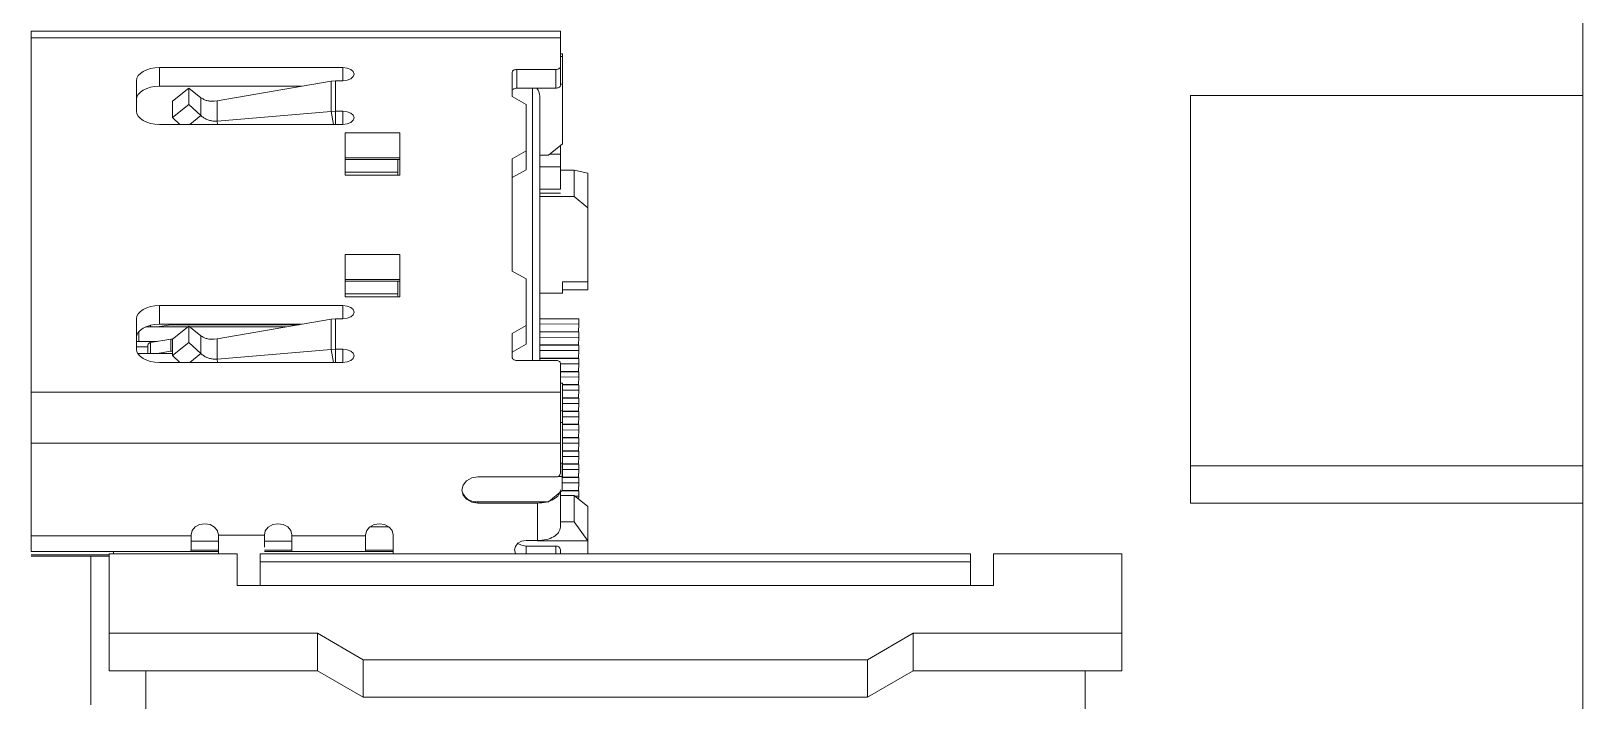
# Model space of a CAD drawing. Header units: millimetres. Extents: x -489 to 1607, y 116 to 1738.
# Drawn here: x 1393.1 to 1426.97, y 1501.63 to 1516.25 of the extents above; entities that cross this region are included whole.
import ezdxf

# ---------------------------------------------------------------- set-up
doc = ezdxf.new("R2010")
doc.units = ezdxf.units.MM

msp = doc.modelspace()

# ---------------------------------------------------------------- linework, layer by layer
at = {"color": 7, "linetype": 'Continuous', "lineweight": 15}
for p, q in [((1426.971, 1537.932), (1426.971, 876.534)), ((1404.655, 1516.252), (1393.105, 1516.252)), ((1393.105, 1516.105), (1393.105, 1516.252)), ((1404.655, 1516.105), (1393.105, 1516.105)), ((1393.105, 1508.369), (1393.105, 1516.105)), ((1404.655, 1516.105), (1404.655, 1515.47)), ((1404.705, 1515.752), (1404.655, 1515.752)), ((1404.705, 1515.091), (1404.705, 1515.697)), ((1395.905, 1515.456), (1399.905, 1515.456)), ((1395.905, 1515.047), (1395.905, 1515.456)), ((1403.605, 1515.355), (1403.605, 1514.824)), ((1404.555, 1515.412), (1403.705, 1515.412)), ((1403.705, 1515.412), (1403.705, 1515.004)), ((1404.555, 1515.412), (1404.555, 1515.004)), ((1404.655, 1515.47), (1404.655, 1515.062)), ((1395.405, 1514.503), (1395.405, 1515.167)), ((1395.905, 1515.047), (1399.008, 1515.047)), ((1396.187, 1514.721), (1396.546, 1515.004)), ((1396.546, 1515.004), (1396.546, 1514.648)), ((1396.812, 1514.797), (1396.546, 1515.004)), ((1399.651, 1515.159), (1397.162, 1514.728)), ((1399.745, 1515.167), (1399.651, 1515.159)), ((1399.651, 1514.499), (1399.651, 1515.159)), ((1399.745, 1515.167), (1399.745, 1514.503)), ((1399.905, 1515.167), (1399.745, 1515.167)), ((1403.705, 1515.004), (1404.555, 1515.004)), ((1404.045, 1515.004), (1404.045, 1509.062)), ((1404.655, 1515.091), (1404.705, 1515.091)), ((1404.705, 1515.091), (1404.705, 1513.792)), ((1396.187, 1514.364), (1396.187, 1514.721)), ((1396.187, 1514.364), (1396.546, 1514.648)), ((1396.546, 1514.648), (1396.812, 1514.408)), ((1396.812, 1514.408), (1396.812, 1514.797)), ((1397.099, 1514.719), (1397.162, 1514.728)), ((1397.162, 1514.728), (1397.162, 1514.285)), ((1403.605, 1514.824), (1403.905, 1514.65)), ((1403.905, 1514.65), (1403.905, 1513.634)), ((1404.205, 1509.062), (1404.205, 1514.829)), ((1418.405, 1514.847), (1418.405, 1506.765)), ((1426.971, 1514.847), (1418.405, 1514.847)), ((1396.352, 1514.215), (1396.187, 1514.364)), ((1396.812, 1514.408), (1396.567, 1514.215)), ((1397.162, 1514.285), (1397.099, 1514.286)), ((1397.162, 1514.285), (1399.651, 1514.499)), ((1397.176, 1514.215), (1397.162, 1514.285)), ((1399.651, 1514.499), (1399.745, 1514.503)), ((1399.706, 1514.215), (1399.651, 1514.499)), ((1399.745, 1514.503), (1399.905, 1514.503)), ((1399.745, 1514.215), (1399.745, 1514.503)), ((1399.905, 1514.215), (1395.905, 1514.215)), ((1399.955, 1514.027), (1401.155, 1514.027)), ((1399.955, 1513.103), (1399.955, 1514.027)), ((1401.155, 1514.027), (1401.155, 1513.103)), ((1403.905, 1513.634), (1403.605, 1513.461)), ((1403.905, 1513.634), (1403.905, 1513.226)), ((1404.395, 1513.539), (1404.705, 1513.792)), ((1404.655, 1513.568), (1404.655, 1513.752)), ((1399.955, 1513.486), (1401.155, 1513.486)), ((1399.955, 1513.445), (1401.155, 1513.445)), ((1401.105, 1513.445), (1401.105, 1513.103)), ((1403.605, 1513.461), (1403.605, 1511.013)), ((1404.205, 1513.539), (1404.395, 1513.539)), ((1404.655, 1513.289), (1404.655, 1512.799)), ((1401.105, 1513.17), (1399.955, 1513.17)), ((1401.155, 1513.103), (1399.955, 1513.103)), ((1403.605, 1513.053), (1403.905, 1513.226)), ((1404.655, 1513.218), (1404.955, 1513.218)), ((1404.955, 1513.218), (1405.255, 1513.147)), ((1404.955, 1512.641), (1404.955, 1513.218)), ((1405.255, 1512.396), (1405.255, 1513.147)), ((1404.205, 1512.715), (1404.658, 1512.715)), ((1404.205, 1512.641), (1404.955, 1512.641)), ((1404.955, 1512.641), (1405.255, 1512.396)), ((1405.255, 1512.396), (1405.255, 1510.779)), ((1399.955, 1511.371), (1401.155, 1511.371)), ((1399.955, 1510.448), (1399.955, 1511.371)), ((1401.155, 1511.371), (1401.155, 1510.448)), ((1403.605, 1511.013), (1403.905, 1510.84)), ((1399.955, 1510.831), (1401.155, 1510.831)), ((1399.955, 1510.79), (1401.155, 1510.79)), ((1401.105, 1510.79), (1401.105, 1510.448)), ((1403.905, 1510.84), (1403.905, 1509.824)), ((1404.705, 1510.534), (1404.205, 1510.534)), ((1405.255, 1510.779), (1404.705, 1510.779)), ((1404.705, 1510.779), (1404.705, 1510.534)), ((1404.705, 1510.603), (1405.255, 1510.603)), ((1405.255, 1510.603), (1405.255, 1510.779)), ((1395.905, 1510.26), (1399.905, 1510.26)), ((1395.905, 1509.852), (1395.905, 1510.26)), ((1401.105, 1510.514), (1399.955, 1510.514)), ((1401.155, 1510.448), (1399.955, 1510.448)), ((1395.405, 1509.308), (1395.405, 1509.971)), ((1395.905, 1509.852), (1399.008, 1509.852)), ((1396.155, 1509.843), (1396.155, 1509.852)), ((1399.651, 1509.963), (1397.162, 1509.532)), ((1399.745, 1509.971), (1399.651, 1509.963)), ((1399.651, 1509.304), (1399.651, 1509.963)), ((1399.745, 1509.971), (1399.745, 1509.308)), ((1399.905, 1509.971), (1399.745, 1509.971)), ((1405.055, 1509.969), (1404.205, 1509.974)), ((1404.205, 1509.859), (1405.055, 1509.854)), ((1405.055, 1509.854), (1405.053, 1509.69)), ((1405.055, 1509.969), (1405.055, 1509.854)), ((1396.527, 1509.794), (1395.604, 1509.794)), ((1395.655, 1509.813), (1395.655, 1509.794)), ((1396.155, 1509.525), (1395.711, 1509.453)), ((1395.855, 1509.794), (1396.155, 1509.843)), ((1396.155, 1509.843), (1398.956, 1509.843)), ((1396.155, 1509.265), (1396.155, 1509.525)), ((1396.187, 1509.525), (1396.155, 1509.525)), ((1396.546, 1509.809), (1396.187, 1509.525)), ((1396.187, 1509.525), (1396.187, 1509.169)), ((1396.546, 1509.809), (1396.546, 1509.453)), ((1396.812, 1509.601), (1396.546, 1509.809)), ((1398.673, 1509.794), (1396.566, 1509.794)), ((1396.812, 1509.212), (1396.812, 1509.601)), ((1397.099, 1509.524), (1397.162, 1509.532)), ((1397.162, 1509.532), (1397.162, 1509.09)), ((1403.905, 1509.824), (1403.605, 1509.651)), ((1403.605, 1509.651), (1403.605, 1509.12)), ((1403.905, 1509.824), (1403.905, 1509.416)), ((1405.053, 1509.69), (1404.205, 1509.695)), ((1405.055, 1509.68), (1404.205, 1509.685)), ((1404.205, 1509.57), (1405.055, 1509.565)), ((1405.055, 1509.565), (1405.053, 1509.402)), ((1405.055, 1509.68), (1405.055, 1509.565)), ((1395.405, 1509.362), (1395.655, 1509.362)), ((1395.455, 1509.216), (1395.431, 1509.216)), ((1395.855, 1509.476), (1395.455, 1509.476)), ((1396.187, 1509.216), (1395.455, 1509.216)), ((1395.655, 1509.397), (1395.655, 1509.216)), ((1395.855, 1509.216), (1396.155, 1509.265)), ((1396.155, 1509.265), (1396.187, 1509.265)), ((1396.187, 1509.169), (1396.546, 1509.453)), ((1396.187, 1509.169), (1396.352, 1509.019)), ((1396.546, 1509.453), (1396.812, 1509.212)), ((1396.812, 1509.212), (1396.567, 1509.019)), ((1397.162, 1509.09), (1399.651, 1509.304)), ((1399.651, 1509.304), (1399.745, 1509.308)), ((1399.651, 1509.304), (1399.706, 1509.019)), ((1399.745, 1509.308), (1399.905, 1509.308)), ((1399.745, 1509.019), (1399.745, 1509.308)), ((1403.605, 1509.243), (1403.905, 1509.416)), ((1405.053, 1509.402), (1404.205, 1509.407)), ((1405.055, 1509.392), (1404.205, 1509.397)), ((1404.205, 1509.281), (1405.055, 1509.276)), ((1405.055, 1509.276), (1405.053, 1509.113)), ((1405.055, 1509.392), (1405.055, 1509.276)), ((1399.905, 1509.019), (1395.905, 1509.019)), ((1397.162, 1509.09), (1397.099, 1509.09)), ((1397.176, 1509.019), (1397.162, 1509.09)), ((1403.705, 1509.062), (1404.555, 1509.062)), ((1405.053, 1509.113), (1404.205, 1509.118)), ((1404.205, 1509.108), (1405.055, 1509.103)), ((1404.655, 1509.005), (1404.655, 1508.369)), ((1404.655, 1508.99), (1405.055, 1508.988)), ((1405.055, 1508.988), (1405.053, 1508.824)), ((1405.055, 1508.988), (1405.055, 1509.103)), ((1405.053, 1508.824), (1404.655, 1508.827)), ((1405.055, 1508.815), (1404.655, 1508.817)), ((1404.655, 1508.701), (1405.055, 1508.699)), ((1404.705, 1508.567), (1404.655, 1508.567)), ((1404.705, 1507.961), (1404.705, 1508.567)), ((1405.053, 1508.536), (1404.705, 1508.538)), ((1404.705, 1508.528), (1405.055, 1508.526)), ((1405.055, 1508.699), (1405.053, 1508.536)), ((1405.055, 1508.815), (1405.055, 1508.699)), ((1405.055, 1508.41), (1405.055, 1508.526)), ((1393.105, 1508.369), (1404.655, 1508.369)), ((1404.705, 1508.412), (1405.055, 1508.41)), ((1405.053, 1508.247), (1404.705, 1508.249)), ((1405.055, 1508.237), (1404.705, 1508.239)), ((1405.055, 1508.41), (1405.053, 1508.247)), ((1405.055, 1508.237), (1405.055, 1508.122)), ((1404.705, 1508.124), (1405.055, 1508.122)), ((1405.053, 1507.958), (1404.705, 1507.961)), ((1404.705, 1507.951), (1405.055, 1507.949)), ((1404.705, 1507.835), (1405.055, 1507.833)), ((1405.055, 1508.122), (1405.053, 1507.958)), ((1405.055, 1507.833), (1405.053, 1507.67)), ((1405.055, 1507.833), (1405.055, 1507.949)), ((1404.705, 1507.707), (1404.655, 1507.707)), ((1404.705, 1506.519), (1404.705, 1507.707)), ((1405.053, 1507.67), (1404.705, 1507.672)), ((1405.055, 1507.66), (1404.705, 1507.662)), ((1404.705, 1507.547), (1405.055, 1507.544)), ((1405.055, 1507.544), (1405.053, 1507.381)), ((1405.055, 1507.66), (1405.055, 1507.544)), ((1404.655, 1507.254), (1393.105, 1507.254)), ((1393.105, 1505.231), (1393.105, 1507.254)), ((1404.655, 1506.601), (1404.655, 1507.254)), ((1405.053, 1507.381), (1404.705, 1507.383)), ((1404.705, 1507.373), (1405.055, 1507.371)), ((1404.705, 1507.258), (1405.055, 1507.256)), ((1405.055, 1507.256), (1405.053, 1507.093)), ((1405.055, 1507.256), (1405.055, 1507.371)), ((1404.655, 1506.821), (1404.695, 1506.821)), ((1404.695, 1506.532), (1404.695, 1506.821)), ((1405.053, 1507.093), (1404.705, 1507.095)), ((1405.055, 1507.083), (1404.705, 1507.085)), ((1404.705, 1506.969), (1405.055, 1506.967)), ((1405.053, 1506.804), (1404.705, 1506.806)), ((1405.055, 1506.967), (1405.053, 1506.804)), ((1405.055, 1507.083), (1405.055, 1506.967)), ((1402.855, 1506.52), (1404.555, 1506.52)), ((1404.695, 1506.532), (1404.608, 1506.532)), ((1404.695, 1506.222), (1404.695, 1506.532)), ((1404.705, 1506.519), (1404.695, 1506.51)), ((1405.055, 1506.505), (1404.695, 1506.507)), ((1405.053, 1506.515), (1404.703, 1506.517)), ((1404.705, 1506.796), (1405.055, 1506.794)), ((1404.705, 1506.681), (1405.055, 1506.679)), ((1405.055, 1506.679), (1405.053, 1506.515)), ((1405.055, 1506.679), (1405.055, 1506.794)), ((1405.055, 1506.505), (1405.055, 1506.39)), ((1418.405, 1506.765), (1426.971, 1506.765)), ((1418.405, 1506.765), (1418.405, 1505.948)), ((1404.695, 1506.222), (1404.395, 1505.977)), ((1404.655, 1505.421), (1404.655, 1506.189)), ((1404.691, 1506.219), (1405.055, 1506.217)), ((1404.695, 1506.392), (1405.055, 1506.39)), ((1405.053, 1506.227), (1404.695, 1506.229)), ((1405.055, 1506.39), (1405.053, 1506.227)), ((1405.055, 1506.101), (1405.055, 1506.217)), ((1402.845, 1505.977), (1404.395, 1505.977)), ((1404.154, 1505.948), (1402.855, 1505.948)), ((1404.154, 1505.131), (1404.154, 1505.948)), ((1404.655, 1506.118), (1404.955, 1506.118)), ((1404.955, 1505.54), (1404.955, 1506.118)), ((1404.955, 1506.118), (1405.255, 1505.873)), ((1404.974, 1506.102), (1405.055, 1506.101)), ((1405.055, 1506.101), (1405.054, 1506.037)), ((1405.255, 1505.122), (1405.255, 1505.873)), ((1418.405, 1505.948), (1426.971, 1505.948)), ((1393.105, 1505.635), (1393.103, 1505.635)), ((1404.655, 1505.54), (1404.955, 1505.54)), ((1404.955, 1505.54), (1405.255, 1505.122)), ((1393.105, 1505.231), (1396.595, 1505.231)), ((1396.595, 1505.231), (1396.595, 1505.254)), ((1397.195, 1505.119), (1396.595, 1505.119)), ((1398.195, 1505.25), (1397.195, 1505.25)), ((1397.195, 1505.25), (1397.195, 1504.84)), ((1398.195, 1505.25), (1398.195, 1504.99)), ((1398.795, 1505.119), (1398.195, 1505.119)), ((1398.795, 1505.254), (1398.795, 1505.231)), ((1398.795, 1505.231), (1400.405, 1505.231)), ((1400.405, 1505.254), (1400.405, 1505.231)), ((1400.498, 1505.431), (1400.911, 1505.431)), ((1401.005, 1505.254), (1401.005, 1504.84)), ((1403.905, 1505.131), (1404.154, 1505.131)), ((1405.255, 1505.122), (1404.155, 1505.122)), ((1405.255, 1504.84), (1405.255, 1505.122)), ((1393.103, 1504.892), (1396.596, 1504.892)), ((1393.103, 1504.794), (1394.805, 1504.794)), ((1394.405, 1501.546), (1394.405, 1504.794)), ((1394.805, 1503.108), (1394.805, 1504.84)), ((1394.805, 1504.84), (1397.605, 1504.84)), ((1394.905, 1504.893), (1394.905, 1504.84)), ((1397.195, 1504.921), (1396.595, 1504.921)), ((1397.605, 1504.147), (1397.605, 1504.84)), ((1398.105, 1504.84), (1413.605, 1504.84)), ((1398.105, 1504.84), (1398.105, 1504.667)), ((1398.795, 1504.921), (1398.195, 1504.921)), ((1398.793, 1504.892), (1400.406, 1504.892)), ((1401.005, 1504.921), (1400.405, 1504.921)), ((1404.555, 1505.012), (1403.905, 1505.012)), ((1404.655, 1504.84), (1404.655, 1504.93)), ((1413.605, 1504.84), (1413.605, 1504.667)), ((1414.105, 1504.84), (1414.105, 1504.147)), ((1414.105, 1504.84), (1416.905, 1504.84)), ((1416.905, 1504.84), (1416.905, 1503.108)), ((1398.105, 1504.147), (1398.105, 1504.667)), ((1398.105, 1504.667), (1413.605, 1504.667)), ((1413.605, 1504.667), (1413.605, 1504.147)), ((1414.105, 1504.147), (1397.605, 1504.147)), ((1399.355, 1503.108), (1394.805, 1503.108)), ((1394.805, 1502.291), (1394.805, 1503.108)), ((1400.355, 1502.531), (1399.355, 1503.108)), ((1399.355, 1502.291), (1399.355, 1503.108)), ((1412.355, 1503.108), (1411.355, 1502.531)), ((1416.905, 1503.108), (1412.355, 1503.108)), ((1412.355, 1502.291), (1412.355, 1503.108)), ((1416.905, 1502.291), (1416.905, 1503.108)), ((1411.355, 1502.531), (1400.355, 1502.531)), ((1400.355, 1502.531), (1400.355, 1501.714)), ((1411.355, 1501.714), (1411.355, 1502.531)), ((1399.355, 1502.291), (1394.805, 1502.291)), ((1395.605, 1502.291), (1399.355, 1502.291)), ((1395.605, 1501.11), (1395.605, 1502.291)), ((1400.355, 1501.714), (1399.355, 1502.291)), ((1412.355, 1502.291), (1411.355, 1501.714)), ((1416.905, 1502.291), (1412.355, 1502.291)), ((1412.355, 1502.291), (1416.105, 1502.291)), ((1416.105, 1502.291), (1416.105, 1498.617)), ((1411.355, 1501.714), (1400.355, 1501.714))]:
    msp.add_line(p, q, dxfattribs=at)
at = {"color": 8, "linetype": 'Continuous', "lineweight": 15}
for p, q in [((1404.705, 1515.697), (1404.655, 1515.697)), ((1399.905, 1515.167), (1399.905, 1515.456)), ((1399.905, 1514.215), (1399.905, 1514.503)), ((1404.205, 1513.289), (1404.655, 1513.289)), ((1404.43, 1513.568), (1404.655, 1513.568)), ((1404.655, 1512.799), (1404.205, 1512.799)), ((1399.905, 1509.971), (1399.905, 1510.26)), ((1395.455, 1509.476), (1395.455, 1509.689)), ((1395.711, 1509.794), (1395.711, 1509.829)), ((1395.455, 1509.182), (1395.455, 1509.216)), ((1395.711, 1509.216), (1395.711, 1509.453)), ((1399.905, 1509.019), (1399.905, 1509.308)), ((1404.655, 1507.961), (1404.705, 1507.961)), ((1402.855, 1505.977), (1402.855, 1505.948)), ((1394.805, 1504.816), (1393.105, 1504.816)), ((1397.195, 1504.895), (1396.595, 1504.895)), ((1398.795, 1504.895), (1398.195, 1504.895)), ((1401.005, 1504.895), (1400.405, 1504.895)), ((1403.905, 1505.012), (1403.905, 1504.84)), ((1404.555, 1504.84), (1404.555, 1505.012))]:
    msp.add_line(p, q, dxfattribs=at)
at = {"color": 7, "linetype": 'Continuous', "lineweight": 15, "flags": 128}
for points in [[(1404.655, 1516.105), (1404.655, 1516.183), (1404.655, 1516.232), (1404.655, 1516.252), (1404.655, 1516.252)], [(1404.705, 1515.697), (1404.705, 1515.716), (1404.705, 1515.732), (1404.705, 1515.743), (1404.705, 1515.75), (1404.705, 1515.752)], [(1395.405, 1515.167), (1395.414, 1515.223), (1395.443, 1515.278), (1395.489, 1515.327), (1395.551, 1515.371), (1395.627, 1515.407), (1395.713, 1515.434), (1395.807, 1515.45), (1395.905, 1515.456)], [(1399.905, 1515.456), (1400, 1515.445), (1400.081, 1515.413), (1400.136, 1515.367), (1400.155, 1515.311), (1400.136, 1515.256), (1400.081, 1515.209), (1400, 1515.178), (1399.905, 1515.167)], [(1403.605, 1515.355), (1403.607, 1515.366), (1403.612, 1515.377), (1403.622, 1515.387), (1403.634, 1515.396), (1403.649, 1515.403), (1403.666, 1515.408), (1403.685, 1515.411), (1403.705, 1515.412)], [(1404.655, 1515.47), (1404.653, 1515.459), (1404.647, 1515.448), (1404.638, 1515.438), (1404.625, 1515.429), (1404.61, 1515.422), (1404.593, 1515.417), (1404.574, 1515.414), (1404.555, 1515.412)], [(1395.405, 1514.759), (1395.414, 1514.815), (1395.443, 1514.869), (1395.489, 1514.919), (1395.551, 1514.963), (1395.627, 1514.999), (1395.713, 1515.025), (1395.807, 1515.042), (1395.905, 1515.047)], [(1403.605, 1514.946), (1403.607, 1514.958), (1403.612, 1514.968), (1403.622, 1514.978), (1403.634, 1514.987), (1403.649, 1514.994), (1403.666, 1515), (1403.685, 1515.003), (1403.705, 1515.004)], [(1404.555, 1515.004), (1404.574, 1515.005), (1404.593, 1515.009), (1404.61, 1515.014), (1404.625, 1515.021), (1404.638, 1515.03), (1404.647, 1515.04), (1404.653, 1515.051), (1404.655, 1515.062)], [(1395.905, 1514.215), (1395.807, 1514.22), (1395.713, 1514.237), (1395.627, 1514.263), (1395.551, 1514.299), (1395.489, 1514.343), (1395.443, 1514.393), (1395.414, 1514.447), (1395.405, 1514.503)], [(1399.905, 1514.503), (1400, 1514.492), (1400.081, 1514.461), (1400.136, 1514.414), (1400.155, 1514.359), (1400.136, 1514.304), (1400.081, 1514.257), (1400, 1514.226), (1399.905, 1514.215)], [(1395.405, 1509.971), (1395.414, 1510.028), (1395.443, 1510.082), (1395.489, 1510.132), (1395.551, 1510.176), (1395.627, 1510.211), (1395.713, 1510.238), (1395.807, 1510.255), (1395.905, 1510.26)], [(1399.905, 1510.26), (1400, 1510.249), (1400.081, 1510.218), (1400.136, 1510.171), (1400.155, 1510.116), (1400.136, 1510.061), (1400.081, 1510.014), (1400, 1509.982), (1399.905, 1509.971)], [(1395.405, 1509.563), (1395.414, 1509.619), (1395.443, 1509.674), (1395.489, 1509.724), (1395.551, 1509.767), (1395.627, 1509.803), (1395.713, 1509.83), (1395.807, 1509.846), (1395.905, 1509.852)], [(1395.405, 1509.473), (1395.414, 1509.474), (1395.455, 1509.476)], [(1395.905, 1509.019), (1395.807, 1509.025), (1395.713, 1509.041), (1395.627, 1509.068), (1395.551, 1509.103), (1395.489, 1509.147), (1395.443, 1509.197), (1395.414, 1509.251), (1395.405, 1509.308)], [(1399.905, 1509.308), (1400, 1509.297), (1400.081, 1509.265), (1400.136, 1509.218), (1400.155, 1509.163), (1400.136, 1509.108), (1400.081, 1509.061), (1400, 1509.03), (1399.905, 1509.019)], [(1403.705, 1509.062), (1403.685, 1509.063), (1403.666, 1509.067), (1403.649, 1509.072), (1403.634, 1509.079), (1403.622, 1509.088), (1403.612, 1509.098), (1403.607, 1509.109), (1403.605, 1509.12)], [(1404.555, 1509.062), (1404.574, 1509.061), (1404.593, 1509.058), (1404.61, 1509.053), (1404.625, 1509.045), (1404.638, 1509.037), (1404.647, 1509.027), (1404.653, 1509.016), (1404.655, 1509.005)], [(1393.105, 1508.369), (1393.105, 1508.267), (1393.105, 1508.143), (1393.105, 1508.003), (1393.105, 1507.852), (1393.105, 1507.695), (1393.105, 1507.54), (1393.105, 1507.391), (1393.105, 1507.254)], [(1404.655, 1507.254), (1404.655, 1507.391), (1404.655, 1507.54), (1404.655, 1507.695), (1404.655, 1507.852), (1404.655, 1508.003), (1404.655, 1508.143), (1404.655, 1508.267), (1404.655, 1508.369)], [(1404.705, 1507.707), (1404.705, 1507.744), (1404.705, 1507.781), (1404.705, 1507.816), (1404.705, 1507.85), (1404.705, 1507.882), (1404.705, 1507.912), (1404.705, 1507.938), (1404.705, 1507.961)], [(1402.855, 1505.948), (1402.721, 1505.97), (1402.607, 1506.032), (1402.531, 1506.124), (1402.505, 1506.234), (1402.531, 1506.343), (1402.607, 1506.436), (1402.721, 1506.498), (1402.855, 1506.52)], [(1396.595, 1505.254), (1396.618, 1505.348), (1396.683, 1505.428), (1396.781, 1505.481), (1396.897, 1505.499), (1397.012, 1505.479), (1397.109, 1505.425), (1397.173, 1505.345), (1397.195, 1505.25)], [(1398.195, 1505.25), (1398.216, 1505.345), (1398.28, 1505.425), (1398.377, 1505.479), (1398.492, 1505.499), (1398.608, 1505.481), (1398.706, 1505.428), (1398.772, 1505.348), (1398.795, 1505.254)], [(1400.405, 1505.254), (1400.428, 1505.348), (1400.493, 1505.427), (1400.59, 1505.48), (1400.705, 1505.499), (1400.82, 1505.48), (1400.917, 1505.427), (1400.982, 1505.348), (1401.005, 1505.254)], [(1403.679, 1504.84), (1403.674, 1504.849), (1403.655, 1504.927), (1403.674, 1505.005), (1403.728, 1505.072), (1403.809, 1505.116), (1403.905, 1505.131)], [(1403.905, 1505.012), (1403.809, 1505.027), (1403.73, 1505.07)]]:
    msp.add_lwpolyline(points, dxfattribs=at)
at = {"color": 7, "linetype": 'Continuous', "lineweight": 15}
for centre, radius, start, end in [((1403.919, 1514.826), 0.286, 0.601, 38.4829), ((1395.716, 1509.391), 0.0616, 94.7169, 175.0782), ((1404.563, 1506.611), 0.0922, 264.7813, 353.6534), ((1402.817, 1506.292), 0.316, 189.2366, 274.9638), ((1404.563, 1504.92), 0.0923, 6.3711, 95.1565)]:
    msp.add_arc(centre, radius, start, end, dxfattribs=at)
for points, knots in [([(1396.812, 1514.797), (1396.831, 1514.784), (1396.871, 1514.758), (1396.942, 1514.732), (1397.019, 1514.718), (1397.073, 1514.719), (1397.099, 1514.719)], [0, 0, 0, 0, 0.250008, 0.49998, 0.750022, 1, 1, 1, 1]), ([(1397.099, 1514.286), (1397.073, 1514.289), (1397.019, 1514.295), (1396.942, 1514.321), (1396.871, 1514.357), (1396.831, 1514.391), (1396.812, 1514.408)], [0, 0, 0, 0, 0.249957, 0.500027, 0.749956, 1, 1, 1, 1]), ([(1404.655, 1513.568), (1404.655, 1513.551), (1404.655, 1513.515), (1404.655, 1513.439), (1404.655, 1513.359), (1404.655, 1513.313), (1404.655, 1513.289)], [0, 0, 0, 0, 0.249988, 0.499976, 0.750018, 1, 1, 1, 1]), ([(1396.812, 1509.601), (1396.831, 1509.588), (1396.871, 1509.562), (1396.942, 1509.537), (1397.019, 1509.522), (1397.073, 1509.523), (1397.099, 1509.524)], [0, 0, 0, 0, 0.2500099, 0.5000327, 0.7500585, 1, 1, 1, 1]), ([(1397.099, 1509.09), (1397.073, 1509.093), (1397.019, 1509.099), (1396.942, 1509.125), (1396.871, 1509.162), (1396.831, 1509.195), (1396.812, 1509.212)], [0, 0, 0, 0, 0.249972, 0.499987, 0.750008, 1, 1, 1, 1]), ([(1404.154, 1505.948), (1404.219, 1505.952), (1404.351, 1505.961), (1404.516, 1506.028), (1404.632, 1506.123), (1404.647, 1506.199), (1404.655, 1506.237)], [0, 0, 0, 0, 0.249996, 0.5, 0.750004, 1, 1, 1, 1]), ([(1393.105, 1505.231), (1393.105, 1505.165), (1393.105, 1505.035), (1393.105, 1504.926), (1393.103, 1504.881), (1393.105, 1504.893), (1393.105, 1504.893)], [0, 0, 0, 0, 0.332971, 0.665878, 0.998795, 1, 1, 1, 1]), ([(1396.595, 1504.893), (1396.595, 1504.893), (1396.593, 1504.881), (1396.595, 1504.926), (1396.595, 1505.035), (1396.595, 1505.165), (1396.595, 1505.231)], [0, 0, 0, 0, 0.001205, 0.334121, 0.667028, 1, 1, 1, 1]), ([(1398.795, 1505.231), (1398.795, 1505.165), (1398.795, 1505.035), (1398.794, 1504.927), (1398.795, 1504.88), (1398.795, 1504.893), (1398.795, 1504.893)], [0, 0, 0, 0, 0.33297, 0.665875, 0.99877, 1, 1, 1, 1]), ([(1400.405, 1504.893), (1400.405, 1504.893), (1400.403, 1504.881), (1400.405, 1504.926), (1400.405, 1505.035), (1400.405, 1505.165), (1400.405, 1505.231)], [0, 0, 0, 0, 0.001205, 0.334121, 0.667028, 1, 1, 1, 1]), ([(1404.655, 1505.421), (1404.647, 1505.383), (1404.632, 1505.307), (1404.516, 1505.211), (1404.351, 1505.144), (1404.219, 1505.136), (1404.154, 1505.131)], [0, 0, 0, 0, 0.249996, 0.5, 0.750004, 1, 1, 1, 1])]:
    msp.add_open_spline(points, degree=3, knots=knots, dxfattribs=at)

doc.saveas('drawing.dxf')
